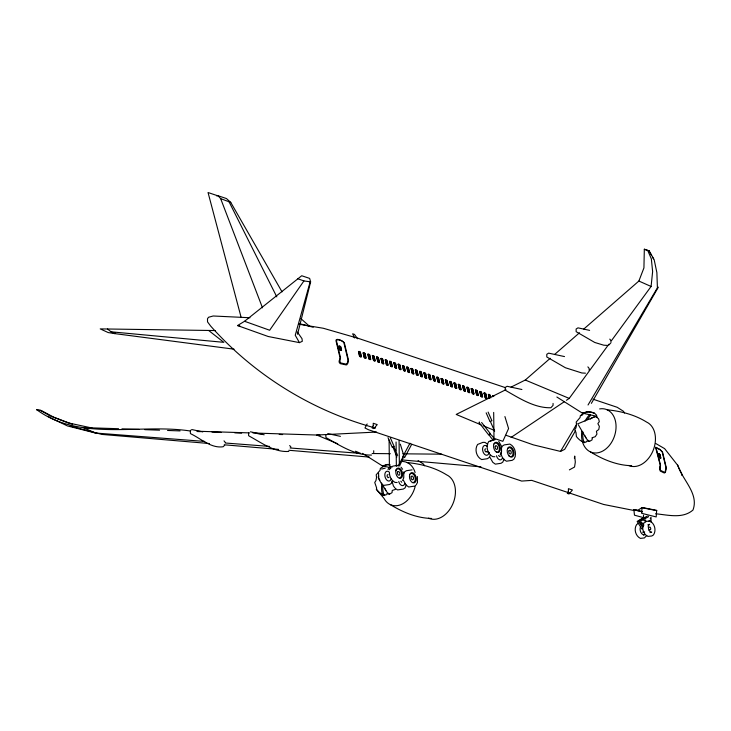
<?xml version="1.0" encoding="UTF-8"?>
<svg xmlns="http://www.w3.org/2000/svg" width="731" height="731" viewBox="0 0 731 731"><rect width="100%" height="100%" fill="white"/><g stroke="black" fill="none" stroke-linecap="round" stroke-linejoin="round"><path stroke-width="1.1" d="M492.584 396.577L492.63 395.91A2.403 1.252 58.9 0 1 493.736 395.992M492.813 396.705L492.849 396.184A1.974 1.023 58.9 0 1 493.754 396.257M115.315 332.87L114.868 333.628L108.179 332.559L100.238 328.895L215.526 330.558M610.824 341.523L651.093 286.47L652.628 271.576L651.33 258.82L647.712 250.459L644.322 249.225L643.929 267.911L638.876 281.042L583.804 329.032M378.585 473.14L378.658 478.686L381.372 483.502M403.795 477.507L403.722 471.961M417.447 482.076L417.374 476.53M501.539 451.721L501.475 446.175L498.752 441.36M515.191 456.29C516.269 451.685 514.24 446.184 509.845 444.073L504.152 444.932L502.389 446.084L501.228 448.313M640.265 527.499C639.671 530.176 640.612 533.493 643.207 534.763L644.395 534.809L643.545 535.037M574.383 458.182L574.721 456.071L575.315 462.102L574.557 467.018L569.385 469.878M650.279 518.745L650.489 518.133M392.675 480.441L391.387 483.346L389.623 484.498L383.939 485.357M406.326 485.009L405.038 487.915L403.274 489.076L397.582 489.925L395.471 488.61M504.07 459.223L502.782 462.129L501.018 463.29L495.335 464.139L492.767 462.284L490.053 457.469M415.418 485.366A22.688 16.53 -71.5 0 1 401.1 504.591A22.688 16.53 -71.5 0 1 383.994 498.387L376.374 489.322L376.675 488.107L374.738 482.478L375.944 480.623L376.547 477.48L376.2 474.803L380.065 470.307L380.367 468.379L386.114 464.907L389.331 464.715M310.629 281.874L297.572 334.168L297.343 332.02L302.013 338.672L302.305 341.295L299.454 342.638L268.186 336.498L237.529 325.551L244.565 321.284L301.711 275.742L309.642 278.401L310.629 281.874L303.932 280.932L297.901 278.776M310.063 282.139L295.242 335.264L299.454 342.638M399.565 465.967L403.101 458.099M403.868 473.359L404.645 471.87L406.409 470.718L412.092 469.859M402.507 480.413L403.667 478.184M416.158 484.982L417.319 482.752M490.291 455.331L489.13 457.56L487.367 458.712L481.683 459.571C476.365 456.994 474.337 449.346 477.617 444.448L482.972 442.346L485.073 442.429L487.632 444.293M500.251 454.627L501.411 452.398M515.063 456.966L513.902 459.196L512.139 460.356L506.455 461.206C503.184 459.671 501.183 456.126 500.899 452.608M642.211 528.513L641.928 529.043L637.158 521.441L643.746 517.466M643.536 531.574L642.832 532.387L644.687 531.903M646.734 535.503L644.404 537.934L640.411 538.391C635.486 536.015 633.631 529.016 636.674 524.483L638.291 523.423M402.799 456.573L409.963 443.205M398.066 466.241L403.137 456.765L404.133 457.24M404.59 457.615L411.745 444.238M367.154 423.98L364.97 427.982L368.57 429.782L521.651 481.071L531.748 480.377L603.642 504.463L634.298 510.558M216.879 196.063L218.094 195.744L226.446 198.549L230.758 202.414L282.029 291.861M658.366 287.146L591.379 403.357M575.48 430.751L564.688 449.346L560.522 451.42L533.301 444.85L505.925 435.247M41.585 411.169L41.247 410.52L36.55 409.561C80.364 442.091 140.279 423.24 190.343 431.016M560.522 451.42L577.143 423.368M581.73 415.628L583.448 412.732M588.035 404.992L657.407 287.84L656.877 272.581L654.154 259.66L649.128 250.879L647.712 250.459M378.229 476.658L378.749 476.137M611.052 342.592L608.896 344.986M303.932 280.932L269.657 330.238L244.565 321.284M566.406 400.296L569.221 398.404L608.813 344.274M677.473 465.035L664.616 448.633L655.771 443.516M677.646 465.336L681.411 473.158M396.878 456.976L392.94 446.933M393.552 446.687L392.593 447.198M224.691 445.252L223.119 446.751C211.158 448.551 201.107 438.719 191.038 433.931L190.371 433.456L190.371 430.769M511.06 387.11L525.287 380.029L550.242 358.281M554.546 354.526L579.5 332.779M511.106 437.412L564.533 401.557M649.548 529.737C651.869 530.761 650.444 525.415 648.936 527.444M578.459 423.56L594.166 417.017M640.849 520.463L645.391 517.859M646.761 516.351L638.309 521.139L643.243 526.731M388.07 474.583L387.156 475.049L387.174 476.612L388.106 477.699L389.011 477.224M485.813 448.797L484.909 449.263L484.927 450.826L485.85 451.913L486.755 451.438M500.406 456.016L499.501 456.482L498.569 455.395M505.98 389.641L456.19 414.44L481.062 424.839M490.3 441.286L494.924 439.404M395.243 489.45L392.227 490.474L392.044 492.639L389.696 494.055L386.471 493.946L385.968 495.042C381.829 495.335 378.804 492.228 376.374 489.322M191.038 429.929L192.226 429.618L202.798 431.92M288.8 451.429C274.427 452.526 261.332 442.648 249.271 436.115L248.595 435.63L248.595 432.944M371.558 455.057C355.44 455.532 340.171 445.672 326.565 437.915L325.889 437.43L325.889 434.744M362.512 453.348L382.313 465.866L387.923 464.386L390.144 464.87M556.858 397.015L582.324 413.106L587.934 411.626L594.586 413.088M381.637 469.074L385.228 468.132M392.757 466.14L398.45 465.281M494.092 439.413L488.737 441.515C485.457 446.413 487.486 454.052 492.804 456.637L494.905 456.729M414.395 486.142L408.702 486.992L406.144 485.137L403.43 480.322M648.443 521.304L651.056 520.609L651.019 517.292M641.069 525.817L641.919 525.589M647.894 524.767L649.585 524.319L648.187 525.936L648.808 530.331L650.681 532.086L651.687 532.131L649.996 532.579M649.128 250.879L644.322 249.225M376.611 432.048L316.788 435.027L252.999 432.999M118.532 428.713L83.27 427.608L95.487 433.035L204.771 441.433M372.116 453.522L390.354 453.695M402.891 453.814L441.634 454.179M197.178 431.226L249.582 432.898M121.949 428.832L139.045 429.444M144.747 429.645L159.559 430.175M167.536 430.458L180.073 430.906M197.169 431.518L200.586 431.646M211.99 432.048L221.109 432.377M234.779 432.862L241.623 433.108M257.577 433.675L262.137 433.839M279.233 434.452L282.65 434.57M375.579 428.055C312.265 411.06 254.233 375.04 210.683 326.09L207.54 321.896L207.494 318.743L208.554 317.263L213.187 315.993L249.975 317.747M397.152 482.515L395.06 482.423C391.441 480.733 389.55 476.685 389.367 472.847M640.356 522.875L643.582 523.771M607.324 345.397L603.742 345.196L594.751 342.464L576.138 331.682L576.138 328.996L577.993 327.853L589.625 330.375M585.43 373.175L581.839 372.974L565.401 367.748L546.788 356.966L546.788 354.279L548.652 353.137L564.506 356.582M631.611 465.693C616.909 465.419 602.81 459.488 590.41 451.895M431.61 518.453C416.898 518.178 402.799 512.248 390.4 504.655M320.032 435.274L316.788 435.027L337.713 443.781M225.258 443.004L269.657 446.413M290.143 447.984L360.721 453.412L355.494 451.219M209.495 443.543L101.801 434.406L69.993 425.972M224.234 444.795L278.657 449.41M288.855 450.269L369.347 457.094M402.096 459.936L480.971 466.862M107.475 329.014L111.057 331.81L223.832 342.327L208.92 330.686M655.616 513.783C667.933 514.88 682.553 519.065 692.97 510.055C699.202 493.48 682.124 479.774 677.628 464.843M237.529 325.551L239.795 325.825M607.196 409.808C620.948 411.16 634.883 414.724 646.67 422.116A23.493 16.914 -69.4 0 1 652.984 450.835A23.493 16.914 -69.4 0 1 628.532 465.428M407.194 462.568C420.946 463.92 434.872 467.493 446.659 474.876A23.493 16.914 -69.4 0 1 452.982 503.595A23.493 16.914 -69.4 0 1 428.521 518.188M234.075 349.18L114.868 333.628L111.057 331.81M299.034 324.226L323.321 328.265L358.382 338.389L505.514 387.677M88.899 427.653L91.037 428.01M656.803 510.384L642.229 507.515L637.999 510.137L633.722 509.763L642.33 511.618M92.06 428.019L68.12 422.865L50.348 416.03L39.922 410.137M521.897 389.504L507.095 386.288L505.24 387.43L505.24 390.116M327.744 433.602L340.436 436.361M250.45 431.802L264.193 434.79M582.324 413.106L595.628 416.021M382.313 465.866L391.186 467.813M642.512 511.764L633.905 509.863L634.471 515.191L644.157 517.813M299.609 323.705L313.206 327.25M95.487 433.035L67.48 425.945L50.859 417.958M217.153 195.579L208.043 192.527L241.129 317.382M593.015 399.19L617.202 407.295L623.379 411.233L624.566 412.988M486.453 451.648L489.468 452.653M645.564 520.865L643.572 520.198L643.508 515.172M392.346 466.945L389.404 465.958L389.084 439.998M218.094 195.744L220.652 198.631L230.758 202.414M72.579 424.355L53.646 417.136L41.576 410.685M36.55 409.561L38.642 410.429M525.287 380.029L569.221 398.404M483.136 425.707L494.531 430.477M638.876 281.042L651.093 286.47M505.916 390.601C519.522 398.358 534.79 408.218 550.9 407.743L553.065 405.349L553.065 403.421M418.077 460.621L423.377 463.993L424.565 465.757M48.027 416.286L49.882 417.483M491.506 420.873L490.346 421.412L494.631 431.189M494.786 439.971C491.177 432.249 485.183 431.847 493.014 439.852M489.066 434.79L490.172 434.068M300.925 318.661L309.176 325.971M647.904 516.049L648.534 516.744L640.365 521.157L643.929 525.114M400.826 481.181L401.758 482.268M609.773 339.102L611.052 340.655M587.879 366.88L589.159 368.433L589.159 370.37M289.677 445.544L290.956 447.098M224.006 440.866L225.285 442.419M481.619 422.491L490.501 433.858M479.17 422.765L488.737 435.009M401.008 467.146L402.626 469.247M395.023 488.07L393.406 485.969L392.035 481.327M681.484 474.638L681.904 475.214L681.712 473.633M357.605 338.782L354.444 334.387L352.653 333.784L354.471 337.969M639.04 521.505L642.732 527.252M578.248 424.656L585.897 437.759M378.238 477.416L379.882 480.221M381.518 483.036L385.895 490.519M648.79 250.495L651.394 255.165M652.436 257.029L653.477 258.893M229.004 201.674L276.793 296.868M490.483 395.873L490.072 395.051A2.403 1.252 58.9 0 0 488.335 394.466L489.057 398.377M650.161 520.271L651.129 522.272M488.107 412.065L491.917 420.773M486.161 412.841L489.98 421.549M390.354 437.851L394.173 446.559M393.817 446.705L397.673 455.504M387.997 437.659L392.236 447.335M220.652 198.631L262.493 307.824M504.911 416.56L508.575 428.54L502.837 441.323L493.992 438.362L493.681 412.412M400.323 444.156L403.978 456.135M490.775 397.947L489.962 395.215A1.974 1.023 58.9 0 0 488.555 394.74L489.258 398.395M645.637 519.905L645.656 522.089M399.071 440.702L399.354 463.957M396.074 442.008L396.175 450.872M396.22 454.189L396.366 466.378M373.715 450.725L373.715 452.663M495.179 443.096A4.633 2.86 75.2 0 1 499.319 447.701A4.633 2.86 75.2 0 1 496.431 451.996M502.517 457.77A5.026 3.107 75.2 0 1 499.538 459.726A5.026 3.107 75.2 0 1 496.486 455.751M488.865 453.202A5.026 3.107 75.2 0 1 484.635 454.371A5.026 3.107 75.2 0 1 482.798 447.509A5.026 3.107 75.2 0 1 487.029 446.339M510.083 456.573A4.633 2.86 75.2 0 1 508.922 455.852M507.862 448.304A4.633 2.86 75.2 0 1 512.495 450.524A4.633 2.86 75.2 0 1 511.225 456.619M479.152 422.39A1.06 0.649 -38 0 1 479.362 421.961M599.63 408.931A22.688 16.53 -71.5 0 1 615.986 428.604A22.688 16.53 -71.5 0 1 596.533 452.955A22.688 16.53 -71.5 0 1 581.812 431.253M585.056 421.074A22.688 16.53 -71.5 0 1 589.944 414.358M589.542 441.323A12.902 9.402 -71.5 0 1 585.156 436.014M590.173 419.155A12.902 9.402 -71.5 0 1 597.218 416.825M584.179 442.767A21.117 15.388 -71.5 0 1 582.899 431.92M587.276 419.585A21.117 15.388 -71.5 0 1 590.566 415.5M391.122 478.988A5.026 3.107 75.2 0 1 386.891 480.157A5.026 3.107 75.2 0 1 385.045 473.295A5.026 3.107 75.2 0 1 389.285 472.125M404.773 483.557A5.026 3.107 75.2 0 1 401.794 485.512A5.026 3.107 75.2 0 1 398.742 481.537M395.827 470.737A4.633 2.86 75.2 0 1 400.725 470.938A4.633 2.86 75.2 0 1 399.83 477.836M411.078 473.46A4.633 2.86 75.2 0 1 415.044 477.169A4.633 2.86 75.2 0 1 413.481 482.405M400.743 461.535A22.688 16.53 -71.5 0 1 415.117 472.564M382.797 495.664A22.688 16.53 -71.5 0 1 381.801 484.013M387.951 469.357A22.688 16.53 -71.5 0 1 389.943 467.118M389.541 494.083A12.902 9.402 -71.5 0 1 385.155 488.783M384.168 495.527A21.117 15.388 -71.5 0 1 382.898 484.68M389.194 469.75A21.117 15.388 -71.5 0 1 390.555 468.26M658.604 453.759L659.499 457.442A2.403 0.941 64.3 0 0 660.879 458.2L659.992 454.518A2.403 0.941 64.3 0 0 658.604 453.759M658.786 454.052L659.572 457.295A1.974 0.777 64.3 0 0 660.696 457.908L659.91 454.664A1.974 0.777 64.3 0 0 658.786 454.052M659.59 468.215L660.203 471.002L664.287 473.012L665.384 472.427L666.37 468.041L662.524 451.986L659.81 449.355L655.543 447.171L660.203 465.035L659.59 468.215M659.947 468.315L660.385 470.307L664.378 472.263L665.146 471.879L666.023 467.877L662.167 451.785L660.13 449.775L656.054 447.674L660.541 465.208L659.947 468.315M656.63 510.649L656.2 516.936L641.617 513.308L642.056 507.716L656.63 510.649M372.353 355.604L373.486 360.346A2.403 1.252 58.9 0 0 375.213 360.931L374.08 356.189A2.403 1.252 58.9 0 0 372.353 355.604M372.563 355.878L373.596 360.182A1.974 1.023 58.9 0 0 374.994 360.648L373.97 356.353A1.974 1.023 58.9 0 0 372.563 355.878M376.648 357.048L377.781 361.79A2.403 1.252 58.9 0 0 379.508 362.366L378.375 357.623A2.403 1.252 58.9 0 0 376.648 357.048M376.858 357.322L377.89 361.617A1.974 1.023 58.9 0 0 379.288 362.092L378.265 357.788A1.974 1.023 58.9 0 0 376.858 357.322M380.942 358.482L382.075 363.225A2.403 1.252 58.9 0 0 383.802 363.81L382.669 359.067A2.403 1.252 58.9 0 0 380.942 358.482M381.162 358.757L382.185 363.06A1.974 1.023 58.9 0 0 383.592 363.526L382.56 359.232A1.974 1.023 58.9 0 0 381.162 358.757M385.237 359.926L386.37 364.668A2.403 1.252 58.9 0 0 388.097 365.244L386.964 360.502A2.403 1.252 58.9 0 0 385.237 359.926M385.456 360.2L386.48 364.504A1.974 1.023 58.9 0 0 387.887 364.97L386.854 360.666A1.974 1.023 58.9 0 0 385.456 360.2M389.532 361.361L390.665 366.103A2.403 1.252 58.9 0 0 392.401 366.688L391.268 361.946A2.403 1.252 58.9 0 0 389.532 361.361M389.751 361.635L390.774 365.939A1.974 1.023 58.9 0 0 392.181 366.405L391.149 362.11A1.974 1.023 58.9 0 0 389.751 361.635M393.826 362.804L394.959 367.547A2.403 1.252 58.9 0 0 396.695 368.122L395.562 363.38A2.403 1.252 58.9 0 0 393.826 362.804M394.046 363.079L395.069 367.382A1.974 1.023 58.9 0 0 396.476 367.848L395.444 363.545A1.974 1.023 58.9 0 0 394.046 363.079M398.121 364.239L399.254 368.981A2.403 1.252 58.9 0 0 400.99 369.566L399.857 364.824A2.403 1.252 58.9 0 0 398.121 364.239M398.34 364.513L399.373 368.817A1.974 1.023 58.9 0 0 400.771 369.283L399.747 364.988A1.974 1.023 58.9 0 0 398.34 364.513M402.425 365.683L403.558 370.425A2.403 1.252 58.9 0 0 405.285 371.001L404.152 366.258A2.403 1.252 58.9 0 0 402.425 365.683M402.635 365.957L403.667 370.261A1.974 1.023 58.9 0 0 405.065 370.727L404.042 366.423A1.974 1.023 58.9 0 0 402.635 365.957M406.719 367.117L407.852 371.86A2.403 1.252 58.9 0 0 409.579 372.445L408.446 367.702A2.403 1.252 58.9 0 0 406.719 367.117M406.929 367.391L407.962 371.695A1.974 1.023 58.9 0 0 409.36 372.17L408.337 367.867A1.974 1.023 58.9 0 0 406.929 367.391M411.014 368.561L412.147 373.303A2.403 1.252 58.9 0 0 413.874 373.879L412.741 369.137A2.403 1.252 58.9 0 0 411.014 368.561M411.233 368.835L412.257 373.139A1.974 1.023 58.9 0 0 413.664 373.605L412.631 369.301A1.974 1.023 58.9 0 0 411.233 368.835M415.309 369.996L416.442 374.738A2.403 1.252 58.9 0 0 418.169 375.323L417.035 370.58A2.403 1.252 58.9 0 0 415.309 369.996M415.528 370.27L416.551 374.574A1.974 1.023 58.9 0 0 417.958 375.049L416.926 370.745A1.974 1.023 58.9 0 0 415.528 370.27M419.603 371.439L420.736 376.182A2.403 1.252 58.9 0 0 422.472 376.757L421.339 372.015A2.403 1.252 58.9 0 0 419.603 371.439M419.822 371.714L420.846 376.017A1.974 1.023 58.9 0 0 422.253 376.483L421.22 372.18A1.974 1.023 58.9 0 0 419.822 371.714M423.898 372.874L425.031 377.616A2.403 1.252 58.9 0 0 426.767 378.201L425.634 373.459A2.403 1.252 58.9 0 0 423.898 372.874M424.117 373.157L425.14 377.452A1.974 1.023 58.9 0 0 426.548 377.927L425.515 373.623A1.974 1.023 58.9 0 0 424.117 373.157M428.192 374.318L429.325 379.06A2.403 1.252 58.9 0 0 431.062 379.636L429.929 374.893A2.403 1.252 58.9 0 0 428.192 374.318M428.412 374.592L429.444 378.896A1.974 1.023 58.9 0 0 430.842 379.362L429.819 375.058A1.974 1.023 58.9 0 0 428.412 374.592M432.496 375.752L433.62 380.495A2.403 1.252 58.9 0 0 435.356 381.079L434.223 376.337A2.403 1.252 58.9 0 0 432.496 375.752M432.706 376.036L433.739 380.33A1.974 1.023 58.9 0 0 435.137 380.805L434.113 376.502A1.974 1.023 58.9 0 0 432.706 376.036M436.791 377.196L437.924 381.938A2.403 1.252 58.9 0 0 439.651 382.514L438.518 377.772A2.403 1.252 58.9 0 0 436.791 377.196M437.001 377.47L438.033 381.774A1.974 1.023 58.9 0 0 439.432 382.24L438.408 377.936A1.974 1.023 58.9 0 0 437.001 377.47M441.085 378.631L442.218 383.373A2.403 1.252 58.9 0 0 443.945 383.958L442.812 379.215A2.403 1.252 58.9 0 0 441.085 378.631M441.305 378.914L442.328 383.208A1.974 1.023 58.9 0 0 443.726 383.684L442.703 379.38A1.974 1.023 58.9 0 0 441.305 378.914M445.38 380.074L446.513 384.817A2.403 1.252 58.9 0 0 448.24 385.392L447.107 380.65A2.403 1.252 58.9 0 0 445.38 380.074M445.599 380.348L446.623 384.652A1.974 1.023 58.9 0 0 448.03 385.118L446.997 380.824A1.974 1.023 58.9 0 0 445.599 380.348M449.675 381.509L450.808 386.251A2.403 1.252 58.9 0 0 452.544 386.836L451.411 382.094A2.403 1.252 58.9 0 0 449.675 381.509M449.894 381.792L450.917 386.087A1.974 1.023 58.9 0 0 452.325 386.562L451.292 382.258A1.974 1.023 58.9 0 0 449.894 381.792M453.969 382.953L455.102 387.695A2.403 1.252 58.9 0 0 456.838 388.271L455.705 383.528A2.403 1.252 58.9 0 0 453.969 382.953M454.189 383.227L455.212 387.531A1.974 1.023 58.9 0 0 456.619 387.997L455.587 383.702A1.974 1.023 58.9 0 0 454.189 383.227M458.264 384.387L459.397 389.13A2.403 1.252 58.9 0 0 461.133 389.714L460 384.972A2.403 1.252 58.9 0 0 458.264 384.387M458.483 384.67L459.516 388.965A1.974 1.023 58.9 0 0 460.914 389.44L459.89 385.136A1.974 1.023 58.9 0 0 458.483 384.67M462.568 385.831L463.692 390.573A2.403 1.252 58.9 0 0 465.428 391.149L464.295 386.407A2.403 1.252 58.9 0 0 462.568 385.831M462.778 386.105L463.81 390.409A1.974 1.023 58.9 0 0 465.208 390.875L464.185 386.58A1.974 1.023 58.9 0 0 462.778 386.105M466.862 387.275L467.995 392.008A2.403 1.252 58.9 0 0 469.722 392.593L468.589 387.85A2.403 1.252 58.9 0 0 466.862 387.275M467.072 387.549L468.105 391.843A1.974 1.023 58.9 0 0 469.503 392.319L468.48 388.015A1.974 1.023 58.9 0 0 467.072 387.549M471.157 388.709L472.29 393.452A2.403 1.252 58.9 0 0 474.017 394.027L472.884 389.294A2.403 1.252 58.9 0 0 471.157 388.709M471.376 388.983L472.4 393.287A1.974 1.023 58.9 0 0 473.798 393.753L472.774 389.459A1.974 1.023 58.9 0 0 471.376 388.983M475.452 390.153L476.585 394.886A2.403 1.252 58.9 0 0 478.312 395.471L477.179 390.729A2.403 1.252 58.9 0 0 475.452 390.153M475.671 390.427L476.694 394.722A1.974 1.023 58.9 0 0 478.101 395.197L477.069 390.893A1.974 1.023 58.9 0 0 475.671 390.427M479.746 391.588L480.879 396.33A2.403 1.252 58.9 0 0 482.615 396.906L481.482 392.172A2.403 1.252 58.9 0 0 479.746 391.588M479.965 391.862L480.989 396.165A1.974 1.023 58.9 0 0 482.396 396.631L481.363 392.337A1.974 1.023 58.9 0 0 479.965 391.862M484.041 393.031L485.174 397.765A2.403 1.252 58.9 0 0 486.91 398.349L485.777 393.607A2.403 1.252 58.9 0 0 484.041 393.031M484.26 393.305L485.283 397.6A1.974 1.023 58.9 0 0 486.691 398.075L485.658 393.771A1.974 1.023 58.9 0 0 484.26 393.305M592.238 437.714L592.055 439.879L589.698 441.296L586.481 441.186L585.979 442.273C581.839 442.575 578.815 439.459 576.384 436.562L576.01 432.533L574.749 429.709L575.955 427.863L576.549 424.72L576.202 422.043L580.067 417.547L580.368 415.61L586.125 412.147L589.341 411.955L591.717 412.129L594.97 413.618L596.724 415.336L596.222 416.761L598.634 418.89L599.301 421.696L597.857 423.615L599.365 426.374L598.762 429.517L596.395 431.281L596.953 434.059L595.244 436.69L592.238 437.714M339.257 360.977L339.147 362.174L340.134 363.618L346.074 364.897L346.841 364.778L347.919 363.06L348.477 360.127L344.365 342.885C343.561 340.829 335.337 337.475 335.968 340.655L340.043 357.724L339.257 360.977M339.787 360.977L340.408 362.868L346.156 364.148L347.472 362.841L348.011 359.99L343.917 342.839C343.232 340.929 336.187 338.17 336.452 340.856L340.518 357.852L339.787 360.977M338.864 346.156L339.687 349.82A2.403 1.38 56.2 0 0 341.569 350.359L340.747 346.695A2.403 1.38 56.2 0 0 338.864 346.156M339.093 346.43L339.814 349.656A1.974 1.133 56.2 0 0 341.34 350.094L340.619 346.869A1.974 1.133 56.2 0 0 339.093 346.43M358.473 351.565L359.533 356.289A2.403 1.38 56.2 0 0 361.416 356.819L360.356 352.104A2.403 1.38 56.2 0 0 358.473 351.565M358.702 351.839L359.661 356.116A1.974 1.133 56.2 0 0 361.187 356.554L360.228 352.269A1.974 1.133 56.2 0 0 358.702 351.839M363.143 352.899L364.202 357.614A2.403 1.38 56.2 0 0 366.085 358.153L365.025 353.438A2.403 1.38 56.2 0 0 363.143 352.899M363.371 353.164L364.33 357.45A1.974 1.133 56.2 0 0 365.856 357.888L364.897 353.603A1.974 1.133 56.2 0 0 363.371 353.164M367.821 354.233L368.872 358.948A2.403 1.38 56.2 0 0 370.754 359.488L369.703 354.763A2.403 1.38 56.2 0 0 367.821 354.233M368.049 354.498L369 358.784A1.974 1.133 56.2 0 0 370.526 359.213L369.566 354.937A1.974 1.133 56.2 0 0 368.049 354.498M642.942 525.351C641.937 529.573 643.92 534.498 647.885 536.417L651.878 535.96L653.505 534.891C656.548 530.368 654.684 523.369 649.768 520.984L645.775 521.45L644.157 522.51L642.942 525.351M373.258 425.68L372.143 428.019L373.879 428.594L377.223 424.61L373.23 423.267L373.258 425.68M568.435 491.068L567.32 493.407L569.056 493.992L572.4 490.008L568.407 488.664L568.435 491.068M508.95 450.881A1.901 1.17 75.2 0 0 510.046 453.96A1.901 1.17 75.2 0 0 511.079 451.594A1.901 1.17 75.2 0 0 508.95 450.881M507.606 448.487A5.272 3.253 75.2 0 0 510.658 457.021A5.272 3.253 75.2 0 0 513.537 450.47A5.272 3.253 75.2 0 0 507.606 448.487M493.955 443.909A5.272 3.253 75.2 0 0 497.016 452.452A5.272 3.253 75.2 0 0 499.885 445.901A5.272 3.253 75.2 0 0 493.955 443.909M495.298 446.312A1.901 1.17 75.2 0 0 496.395 449.382A1.901 1.17 75.2 0 0 497.436 447.025A1.901 1.17 75.2 0 0 495.298 446.312M396.211 469.695A5.272 3.253 75.2 0 0 399.272 478.238A5.272 3.253 75.2 0 0 402.141 471.687A5.272 3.253 75.2 0 0 396.211 469.695M409.863 474.273A5.272 3.253 75.2 0 0 412.914 482.807A5.272 3.253 75.2 0 0 415.784 476.256A5.272 3.253 75.2 0 0 409.863 474.273M411.206 476.667A1.901 1.17 75.2 0 0 412.302 479.746A1.901 1.17 75.2 0 0 413.335 477.38A1.901 1.17 75.2 0 0 411.206 476.667M397.554 472.098A1.901 1.17 75.2 0 0 398.651 475.168A1.901 1.17 75.2 0 0 399.683 472.811A1.901 1.17 75.2 0 0 397.554 472.098"/></g></svg>
